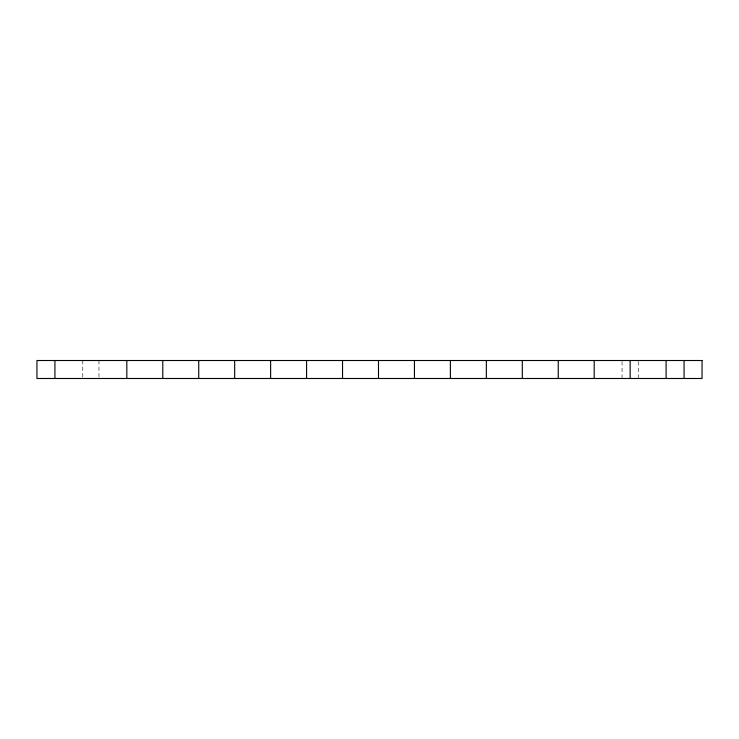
<?xml version="1.0" encoding="UTF-8"?>
<svg xmlns="http://www.w3.org/2000/svg" width="739" height="739" viewBox="0 0 739 739"><rect width="100%" height="100%" fill="white"/><g stroke="black" fill="none" stroke-linecap="round" stroke-linejoin="round"><path stroke-width="0.55" stroke-dasharray="3.69 2.77" d="M638.237 361.639L638.237 378.488M622.062 361.639L622.062 378.488M98.971 360.512L98.971 378.488M82.786 360.512L82.786 378.488"/><path stroke-width="1.11" d="M684.074 360.512L684.074 378.488M666.098 360.512L666.098 378.488M630.145 360.512L630.145 378.488M594.193 360.512L594.193 378.488M558.241 360.512L558.241 378.488M522.297 360.512L522.297 378.488M486.345 360.512L486.345 378.488M450.393 360.512L450.393 378.488M414.44 360.512L414.44 378.488M378.488 360.512L378.488 378.488M342.536 360.512L342.536 378.488M306.583 360.512L306.583 378.488M270.631 360.512L270.631 378.488M234.679 360.512L234.679 378.488M198.736 360.512L198.736 378.488M162.783 360.512L162.783 378.488M126.831 360.512L126.831 378.488M54.926 360.512L54.926 378.488M702.05 360.512L36.95 360.512L36.95 378.488L702.05 378.488L702.05 360.512"/></g></svg>
